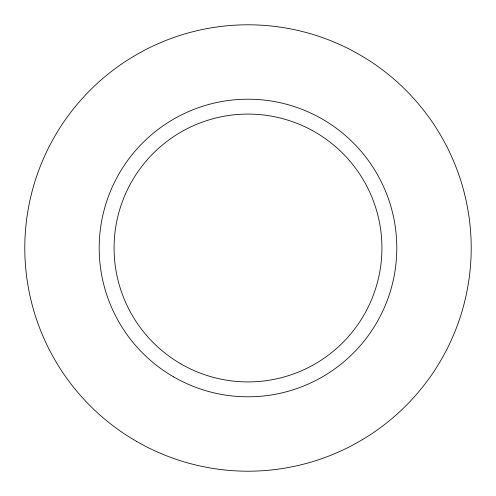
<?xml version="1.0" encoding="UTF-8"?>
<svg xmlns="http://www.w3.org/2000/svg" width="496" height="496" viewBox="0 0 496 496"><rect width="100%" height="100%" fill="white"/><g stroke="black" fill="none" stroke-linecap="round" stroke-linejoin="round"><path stroke-width="0.74" d="M181.04 363.977A133.92 133.92 0 0 0 381.92 248A133.92 133.92 0 0 0 181.04 132.023A133.92 133.92 0 0 0 181.04 363.977M136.4 441.297A223.2 223.2 0 0 0 471.2 248A223.2 223.2 0 0 0 136.4 54.703A223.2 223.2 0 0 0 136.4 441.297M173.6 376.867A148.8 148.8 0 0 0 396.8 248A148.8 148.8 0 0 0 173.6 119.133A148.8 148.8 0 0 0 173.6 376.867"/></g></svg>
